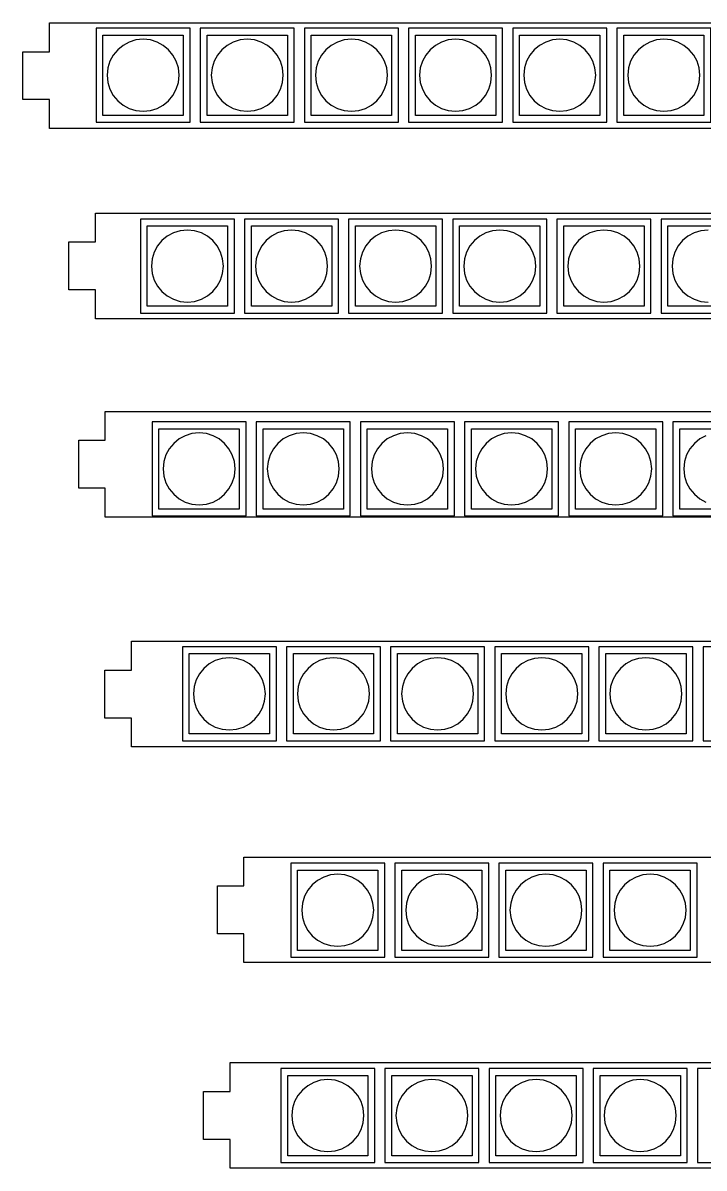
# Model space of a CAD drawing. Extents: x -1323 to 1705, y -706 to 926.
# Drawn here: x 838.5 to 937.9, y -701 to -533.9 of the extents above; entities that cross this region are included whole.
import ezdxf

# ---------------------------------------------------------------- set-up
doc = ezdxf.new("R2010")
doc.units = 0
doc.layers.add('CAMADA_1', color=7, linetype='CONTINUOUS')

msp = doc.modelspace()

# ---------------------------------------------------------------- linework, layer by layer
at = {"layer": 'CAMADA_1'}
for points in [[(1014.8781, -545.0833), (1017.3382, -545.0833), (1017.3382, -549.2802), (842.3382, -549.2802), (842.3382, -545.0833), (838.4666, -545.0833), (838.4666, -538.0833), (842.3382, -538.0833), (842.3382, -533.8864), (1017.3382, -533.8864), (1017.3382, -538.0833), (1014.8781, -538.0833), (1014.8781, -534.6605), (1001.1581, -534.6605), (1001.1581, -548.3805), (1014.8781, -548.3805), (1014.8781, -545.0833)], [(849.1581, -548.3805), (862.8781, -548.3805), (862.8781, -534.6605), (849.1581, -534.6605), (849.1581, -548.3805)], [(861.8781, -535.6605), (861.8781, -547.3805), (850.1581, -547.3805), (850.1581, -535.6605), (861.8781, -535.6605)], [(861.2733, -541.5205), (861.1665, -540.4614), (860.8603, -539.475), (860.3758, -538.5823), (859.7341, -537.8046), (858.9563, -537.1629), (858.0637, -536.6784), (857.0772, -536.3722), (856.0181, -536.2654), (854.959, -536.3722), (853.9726, -536.6784), (853.0799, -537.1629), (852.3022, -537.8046), (851.6605, -538.5823), (851.176, -539.4749), (850.8698, -540.4614), (850.763, -541.5205), (850.8698, -542.5796), (851.176, -543.566), (851.6605, -544.4587), (852.3022, -545.2364), (853.0799, -545.8781), (853.9726, -546.3626), (854.959, -546.6688), (856.0181, -546.7756), (857.0772, -546.6688), (858.0636, -546.3626), (858.9563, -545.8781), (859.734, -545.2364), (860.3757, -544.4587), (860.8603, -543.566), (861.1665, -542.5796), (861.2733, -541.5205)], [(864.3581, -548.3805), (878.0781, -548.3805), (878.0781, -534.6605), (864.3581, -534.6605), (864.3581, -548.3805)], [(877.0781, -535.6605), (877.0781, -547.3805), (865.3581, -547.3805), (865.3581, -535.6605), (877.0781, -535.6605)], [(876.4733, -541.5205), (876.3665, -540.4614), (876.0603, -539.475), (875.5758, -538.5823), (874.9341, -537.8046), (874.1563, -537.1629), (873.2637, -536.6784), (872.2772, -536.3722), (871.2181, -536.2654), (870.159, -536.3722), (869.1726, -536.6784), (868.2799, -537.1629), (867.5022, -537.8046), (866.8605, -538.5823), (866.376, -539.4749), (866.0698, -540.4614), (865.963, -541.5205), (866.0698, -542.5796), (866.376, -543.566), (866.8605, -544.4587), (867.5022, -545.2364), (868.2799, -545.8781), (869.1726, -546.3626), (870.159, -546.6688), (871.2181, -546.7756), (872.2772, -546.6688), (873.2636, -546.3626), (874.1563, -545.8781), (874.934, -545.2364), (875.5757, -544.4587), (876.0603, -543.566), (876.3665, -542.5796), (876.4733, -541.5205)], [(879.5581, -548.3805), (893.2781, -548.3805), (893.2781, -534.6605), (879.5581, -534.6605), (879.5581, -548.3805)], [(892.2781, -535.6605), (892.2781, -547.3805), (880.5581, -547.3805), (880.5581, -535.6605), (892.2781, -535.6605)], [(891.6733, -541.5205), (891.5665, -540.4614), (891.2603, -539.475), (890.7758, -538.5823), (890.1341, -537.8046), (889.3563, -537.1629), (888.4637, -536.6784), (887.4772, -536.3722), (886.4181, -536.2654), (885.359, -536.3722), (884.3726, -536.6784), (883.4799, -537.1629), (882.7022, -537.8046), (882.0605, -538.5823), (881.576, -539.4749), (881.2698, -540.4614), (881.163, -541.5205), (881.2698, -542.5796), (881.576, -543.566), (882.0605, -544.4587), (882.7022, -545.2364), (883.4799, -545.8781), (884.3726, -546.3626), (885.359, -546.6688), (886.4181, -546.7756), (887.4772, -546.6688), (888.4636, -546.3626), (889.3563, -545.8781), (890.134, -545.2364), (890.7757, -544.4587), (891.2603, -543.566), (891.5665, -542.5796), (891.6733, -541.5205)], [(894.7581, -548.3805), (908.4781, -548.3805), (908.4781, -534.6605), (894.7581, -534.6605), (894.7581, -548.3805)], [(907.4781, -535.6605), (907.4781, -547.3805), (895.7581, -547.3805), (895.7581, -535.6605), (907.4781, -535.6605)], [(906.8733, -541.5205), (906.7665, -540.4614), (906.4603, -539.475), (905.9758, -538.5823), (905.3341, -537.8046), (904.5563, -537.1629), (903.6637, -536.6784), (902.6772, -536.3722), (901.6181, -536.2654), (900.559, -536.3722), (899.5726, -536.6784), (898.6799, -537.1629), (897.9022, -537.8046), (897.2605, -538.5823), (896.776, -539.4749), (896.4698, -540.4614), (896.363, -541.5205), (896.4698, -542.5796), (896.776, -543.566), (897.2605, -544.4587), (897.9022, -545.2364), (898.6799, -545.8781), (899.5726, -546.3626), (900.559, -546.6688), (901.6181, -546.7756), (902.6772, -546.6688), (903.6636, -546.3626), (904.5563, -545.8781), (905.334, -545.2364), (905.9757, -544.4587), (906.4603, -543.566), (906.7665, -542.5796), (906.8733, -541.5205)], [(909.9581, -548.3805), (923.6781, -548.3805), (923.6781, -534.6605), (909.9581, -534.6605), (909.9581, -548.3805)], [(922.6781, -535.6605), (922.6781, -547.3805), (910.9581, -547.3805), (910.9581, -535.6605), (922.6781, -535.6605)], [(922.0733, -541.5205), (921.9665, -540.4614), (921.6603, -539.475), (921.1758, -538.5823), (920.5341, -537.8046), (919.7563, -537.1629), (918.8637, -536.6784), (917.8772, -536.3722), (916.8181, -536.2654), (915.759, -536.3722), (914.7726, -536.6784), (913.8799, -537.1629), (913.1022, -537.8046), (912.4605, -538.5823), (911.976, -539.4749), (911.6698, -540.4614), (911.563, -541.5205), (911.6698, -542.5796), (911.976, -543.566), (912.4605, -544.4587), (913.1022, -545.2364), (913.8799, -545.8781), (914.7726, -546.3626), (915.759, -546.6688), (916.8181, -546.7756), (917.8772, -546.6688), (918.8636, -546.3626), (919.7563, -545.8781), (920.534, -545.2364), (921.1757, -544.4587), (921.6603, -543.566), (921.9665, -542.5796), (922.0733, -541.5205)], [(925.1581, -548.3805), (938.8781, -548.3805), (938.8781, -534.6605), (925.1581, -534.6605), (925.1581, -548.3805)], [(937.8781, -535.6605), (937.8781, -547.3805), (926.1581, -547.3805), (926.1581, -535.6605), (937.8781, -535.6605)], [(937.2733, -541.5205), (937.1665, -540.4614), (936.8603, -539.475), (936.3758, -538.5823), (935.7341, -537.8046), (934.9563, -537.1629), (934.0637, -536.6784), (933.0772, -536.3722), (932.0181, -536.2654), (930.959, -536.3722), (929.9726, -536.6784), (929.0799, -537.1629), (928.3022, -537.8046), (927.6605, -538.5823), (927.176, -539.4749), (926.8698, -540.4614), (926.763, -541.5205), (926.8698, -542.5796), (927.176, -543.566), (927.6605, -544.4587), (928.3022, -545.2364), (929.0799, -545.8781), (929.9726, -546.3626), (930.959, -546.6688), (932.0181, -546.7756), (933.0772, -546.6688), (934.0636, -546.3626), (934.9563, -545.8781), (935.734, -545.2364), (936.3757, -544.4587), (936.8603, -543.566), (937.1665, -542.5796), (937.2733, -541.5205)], [(1024.0641, -565.8399), (1021.3364, -565.8399), (1021.3364, -562.5057), (1007.6164, -562.5057), (1007.6164, -576.2257), (1021.3364, -576.2257), (1021.3364, -572.84), (1024.0641, -572.84), (1024.0641, -577.0369), (849.0641, -577.0369), (849.0641, -572.84), (845.1925, -572.84), (845.1925, -565.8399), (849.0641, -565.8399), (849.0641, -561.6431), (1024.0641, -561.6431), (1024.0641, -565.8399)], [(855.6164, -576.2257), (869.3364, -576.2257), (869.3364, -562.5057), (855.6164, -562.5057), (855.6164, -576.2257)], [(870.8164, -576.2257), (884.5364, -576.2257), (884.5364, -562.5057), (870.8164, -562.5057), (870.8164, -576.2257)], [(886.0164, -576.2257), (899.7364, -576.2257), (899.7364, -562.5057), (886.0164, -562.5057), (886.0164, -576.2257)], [(901.2164, -576.2257), (914.9364, -576.2257), (914.9364, -562.5057), (901.2164, -562.5057), (901.2164, -576.2257)], [(916.4164, -576.2257), (930.1364, -576.2257), (930.1364, -562.5057), (916.4164, -562.5057), (916.4164, -576.2257)], [(931.6164, -576.2257), (945.3364, -576.2257), (945.3364, -562.5057), (931.6164, -562.5057), (931.6164, -576.2257)], [(856.6164, -575.2257), (856.6164, -563.5057), (868.3365, -563.5057), (868.3365, -575.2257), (856.6164, -575.2257)], [(867.7316, -569.3657), (867.6248, -568.3066), (867.3186, -567.3202), (866.8341, -566.4275), (866.1924, -565.6498), (865.4146, -565.0081), (864.522, -564.5236), (863.5355, -564.2174), (862.4764, -564.1106), (861.4173, -564.2174), (860.4309, -564.5236), (859.5382, -565.0081), (858.7605, -565.6498), (858.1188, -566.4275), (857.6343, -567.3202), (857.3281, -568.3066), (857.2213, -569.3657), (857.3281, -570.4248), (857.6343, -571.4112), (858.1188, -572.3039), (858.7605, -573.0816), (859.5382, -573.7233), (860.4309, -574.2079), (861.4173, -574.5141), (862.4764, -574.6209), (863.5355, -574.5141), (864.5219, -574.2079), (865.4146, -573.7234), (866.1924, -573.0817), (866.8341, -572.3039), (867.3186, -571.4113), (867.6248, -570.4248), (867.7316, -569.3657)], [(871.8164, -575.2257), (871.8164, -563.5057), (883.5364, -563.5057), (883.5364, -575.2257), (871.8164, -575.2257)], [(882.9316, -569.3657), (882.8248, -568.3066), (882.5186, -567.3202), (882.0341, -566.4275), (881.3924, -565.6498), (880.6146, -565.0081), (879.722, -564.5236), (878.7355, -564.2174), (877.6764, -564.1106), (876.6173, -564.2174), (875.6309, -564.5236), (874.7382, -565.0081), (873.9605, -565.6498), (873.3188, -566.4275), (872.8343, -567.3202), (872.5281, -568.3066), (872.4213, -569.3657), (872.5281, -570.4248), (872.8343, -571.4112), (873.3188, -572.3039), (873.9605, -573.0816), (874.7382, -573.7233), (875.6309, -574.2079), (876.6173, -574.5141), (877.6764, -574.6209), (878.7355, -574.5141), (879.7219, -574.2079), (880.6146, -573.7234), (881.3924, -573.0817), (882.0341, -572.3039), (882.5186, -571.4113), (882.8248, -570.4248), (882.9316, -569.3657)], [(898.7365, -575.2257), (887.0164, -575.2257), (887.0164, -563.5057), (898.7365, -563.5057), (898.7365, -575.2257)], [(898.1316, -569.3657), (898.0248, -568.3066), (897.7186, -567.3202), (897.2341, -566.4275), (896.5924, -565.6498), (895.8146, -565.0081), (894.922, -564.5236), (893.9355, -564.2174), (892.8764, -564.1106), (891.8173, -564.2174), (890.8309, -564.5236), (889.9382, -565.0081), (889.1605, -565.6498), (888.5188, -566.4275), (888.0343, -567.3202), (887.7281, -568.3066), (887.6213, -569.3657), (887.7281, -570.4248), (888.0343, -571.4112), (888.5188, -572.3039), (889.1605, -573.0816), (889.9382, -573.7233), (890.8309, -574.2079), (891.8173, -574.5141), (892.8764, -574.6209), (893.9355, -574.5141), (894.9219, -574.2079), (895.8146, -573.7234), (896.5924, -573.0817), (897.2341, -572.3039), (897.7186, -571.4113), (898.0248, -570.4248), (898.1316, -569.3657)], [(902.2164, -575.2257), (902.2164, -563.5057), (913.9365, -563.5057), (913.9365, -575.2257), (902.2164, -575.2257)], [(913.3316, -569.3657), (913.2248, -568.3066), (912.9186, -567.3202), (912.4341, -566.4275), (911.7924, -565.6498), (911.0146, -565.0081), (910.122, -564.5236), (909.1355, -564.2174), (908.0764, -564.1106), (907.0173, -564.2174), (906.0309, -564.5236), (905.1382, -565.0081), (904.3605, -565.6498), (903.7188, -566.4275), (903.2343, -567.3202), (902.9281, -568.3066), (902.8213, -569.3657), (902.9281, -570.4248), (903.2343, -571.4112), (903.7188, -572.3039), (904.3605, -573.0816), (905.1382, -573.7233), (906.0309, -574.2079), (907.0173, -574.5141), (908.0764, -574.6209), (909.1355, -574.5141), (910.1219, -574.2079), (911.0146, -573.7234), (911.7924, -573.0817), (912.4341, -572.3039), (912.9186, -571.4113), (913.2248, -570.4248), (913.3316, -569.3657)], [(929.1365, -575.2257), (917.4164, -575.2257), (917.4164, -563.5057), (929.1365, -563.5057), (929.1365, -575.2257)], [(928.5316, -569.3657), (928.4248, -568.3066), (928.1186, -567.3202), (927.6341, -566.4275), (926.9924, -565.6498), (926.2146, -565.0081), (925.322, -564.5236), (924.3355, -564.2174), (923.2764, -564.1106), (922.2173, -564.2174), (921.2309, -564.5236), (920.3382, -565.0081), (919.5605, -565.6498), (918.9188, -566.4275), (918.4343, -567.3202), (918.1281, -568.3066), (918.0213, -569.3657), (918.1281, -570.4248), (918.4343, -571.4112), (918.9188, -572.3039), (919.5605, -573.0816), (920.3382, -573.7233), (921.2309, -574.2079), (922.2173, -574.5141), (923.2764, -574.6209), (924.3355, -574.5141), (925.3219, -574.2079), (926.2146, -573.7234), (926.9924, -573.0817), (927.6341, -572.3039), (928.1186, -571.4113), (928.4248, -570.4248), (928.5316, -569.3657)], [(944.3364, -575.2257), (932.6164, -575.2257), (932.6164, -563.5057), (944.3364, -563.5057), (944.3364, -575.2257)], [(1025.4851, -594.7747), (1023.0516, -594.7747), (1023.0516, -592.0872), (1009.3316, -592.0872), (1009.3316, -605.8072), (1023.0516, -605.8072), (1023.0516, -601.7748), (1025.4851, -601.7748), (1025.4851, -605.9716), (850.4851, -605.9716), (850.4851, -601.7748), (846.6136, -601.7748), (846.6136, -594.7747), (850.4851, -594.7747), (850.4851, -590.5778), (1025.4851, -590.5778), (1025.4851, -594.7747)], [(857.3316, -605.8072), (871.0516, -605.8072), (871.0516, -592.0872), (857.3316, -592.0872), (857.3316, -605.8072)], [(870.0516, -604.8072), (858.3316, -604.8072), (858.3316, -593.0872), (870.0516, -593.0872), (870.0516, -604.8072)], [(872.5316, -605.8072), (886.2516, -605.8072), (886.2516, -592.0872), (872.5316, -592.0872), (872.5316, -605.8072)], [(885.2516, -604.8072), (873.5316, -604.8072), (873.5316, -593.0872), (885.2516, -593.0872), (885.2516, -604.8072)], [(887.7316, -605.8072), (901.4516, -605.8072), (901.4516, -592.0872), (887.7316, -592.0872), (887.7316, -605.8072)], [(900.4516, -604.8072), (888.7316, -604.8072), (888.7316, -593.0872), (900.4516, -593.0872), (900.4516, -604.8072)], [(902.9316, -605.8072), (916.6516, -605.8072), (916.6516, -592.0872), (902.9316, -592.0872), (902.9316, -605.8072)], [(903.9316, -604.8072), (903.9316, -593.0872), (915.6516, -593.0872), (915.6516, -604.8072), (903.9316, -604.8072)], [(918.1316, -605.8072), (931.8516, -605.8072), (931.8516, -592.0872), (918.1316, -592.0872), (918.1316, -605.8072)], [(919.1316, -604.8072), (919.1316, -593.0872), (930.8516, -593.0872), (930.8516, -604.8072), (919.1316, -604.8072)], [(933.3316, -605.8072), (947.0516, -605.8072), (947.0516, -592.0872), (933.3316, -592.0872), (933.3316, -605.8072)], [(934.3316, -604.8072), (934.3316, -593.0872), (946.0516, -593.0872), (946.0516, -604.8072), (934.3316, -604.8072)], [(869.4467, -598.9472), (869.3399, -597.8881), (869.0337, -596.9017), (868.5492, -596.009), (867.9075, -595.2312), (867.1298, -594.5895), (866.2371, -594.105), (865.2507, -593.7988), (864.1916, -593.692), (863.1325, -593.7988), (862.1461, -594.105), (861.2534, -594.5895), (860.4756, -595.2312), (859.8339, -596.009), (859.3494, -596.9016), (859.0432, -597.8881), (858.9364, -598.9472), (859.0432, -600.0063), (859.3494, -600.9927), (859.8339, -601.8854), (860.4756, -602.6631), (861.2534, -603.3048), (862.146, -603.7893), (863.1325, -604.0955), (864.1916, -604.2023), (865.2507, -604.0955), (866.2371, -603.7893), (867.1298, -603.3048), (867.9075, -602.6631), (868.5492, -601.8854), (869.0337, -600.9927), (869.3399, -600.0063), (869.4467, -598.9472)], [(884.6467, -598.9472), (884.5399, -597.8881), (884.2337, -596.9017), (883.7492, -596.009), (883.1075, -595.2312), (882.3298, -594.5895), (881.4371, -594.105), (880.4507, -593.7988), (879.3916, -593.692), (878.3325, -593.7988), (877.3461, -594.105), (876.4534, -594.5895), (875.6756, -595.2312), (875.0339, -596.009), (874.5494, -596.9016), (874.2432, -597.8881), (874.1364, -598.9472), (874.2432, -600.0063), (874.5494, -600.9927), (875.0339, -601.8854), (875.6756, -602.6631), (876.4534, -603.3048), (877.346, -603.7893), (878.3325, -604.0955), (879.3916, -604.2023), (880.4507, -604.0955), (881.4371, -603.7893), (882.3298, -603.3048), (883.1075, -602.6631), (883.7492, -601.8854), (884.2337, -600.9927), (884.5399, -600.0063), (884.6467, -598.9472)], [(899.8467, -598.9472), (899.7399, -597.8881), (899.4337, -596.9017), (898.9492, -596.009), (898.3075, -595.2312), (897.5298, -594.5895), (896.6371, -594.105), (895.6507, -593.7988), (894.5916, -593.692), (893.5325, -593.7988), (892.5461, -594.105), (891.6534, -594.5895), (890.8756, -595.2312), (890.2339, -596.009), (889.7494, -596.9016), (889.4432, -597.8881), (889.3364, -598.9472), (889.4432, -600.0063), (889.7494, -600.9927), (890.2339, -601.8854), (890.8756, -602.6631), (891.6534, -603.3048), (892.546, -603.7893), (893.5325, -604.0955), (894.5916, -604.2023), (895.6507, -604.0955), (896.6371, -603.7893), (897.5298, -603.3048), (898.3075, -602.6631), (898.9492, -601.8854), (899.4337, -600.9927), (899.7399, -600.0063), (899.8467, -598.9472)], [(915.0467, -598.9472), (914.9399, -597.8881), (914.6337, -596.9017), (914.1492, -596.009), (913.5075, -595.2312), (912.7298, -594.5895), (911.8371, -594.105), (910.8507, -593.7988), (909.7916, -593.692), (908.7325, -593.7988), (907.7461, -594.105), (906.8534, -594.5895), (906.0756, -595.2312), (905.4339, -596.009), (904.9494, -596.9016), (904.6432, -597.8881), (904.5364, -598.9472), (904.6432, -600.0063), (904.9494, -600.9927), (905.4339, -601.8854), (906.0756, -602.6631), (906.8534, -603.3048), (907.746, -603.7893), (908.7325, -604.0955), (909.7916, -604.2023), (910.8507, -604.0955), (911.8371, -603.7893), (912.7298, -603.3048), (913.5075, -602.6631), (914.1492, -601.8854), (914.6337, -600.9927), (914.9399, -600.0063), (915.0467, -598.9472)], [(930.2467, -598.9472), (930.1399, -597.8881), (929.8337, -596.9017), (929.3492, -596.009), (928.7075, -595.2312), (927.9298, -594.5895), (927.0371, -594.105), (926.0507, -593.7988), (924.9916, -593.692), (923.9325, -593.7988), (922.9461, -594.105), (922.0534, -594.5895), (921.2756, -595.2312), (920.6339, -596.009), (920.1494, -596.9016), (919.8432, -597.8881), (919.7364, -598.9472), (919.8432, -600.0063), (920.1494, -600.9927), (920.6339, -601.8854), (921.2756, -602.6631), (922.0534, -603.3048), (922.946, -603.7893), (923.9325, -604.0955), (924.9916, -604.2023), (926.0507, -604.0955), (927.0371, -603.7893), (927.9298, -603.3048), (928.7075, -602.6631), (929.3492, -601.8854), (929.8337, -600.9927), (930.1399, -600.0063), (930.2467, -598.9472)], [(1027.4607, -635.2961), (1029.3219, -635.2961), (1029.3219, -639.498), (854.3219, -639.498), (854.3219, -635.2961), (850.4503, -635.2961), (850.4503, -628.2961), (854.3219, -628.2961), (854.3219, -624.1042), (1029.3219, -624.1042), (1029.3219, -628.2961), (1027.4607, -628.2961), (1027.4607, -624.9077), (1013.7407, -624.9077), (1013.7407, -638.6277), (1027.4607, -638.6277), (1027.4607, -635.2961)], [(861.7407, -638.6277), (875.4607, -638.6277), (875.4607, -624.9077), (861.7407, -624.9077), (861.7407, -638.6277)], [(862.7407, -625.9077), (874.4607, -625.9077), (874.4607, -637.6277), (862.7407, -637.6277), (862.7407, -625.9077)], [(873.8558, -631.7677), (873.749, -630.7086), (873.4428, -629.7222), (872.9583, -628.8295), (872.3166, -628.0518), (871.5389, -627.4101), (870.6462, -626.9256), (869.6598, -626.6194), (868.6007, -626.5126), (867.5416, -626.6194), (866.5552, -626.9256), (865.6625, -627.4101), (864.8848, -628.0518), (864.2431, -628.8295), (863.7585, -629.7222), (863.4523, -630.7086), (863.3455, -631.7677), (863.4523, -632.8268), (863.7585, -633.8132), (864.243, -634.7059), (864.8847, -635.4836), (865.6625, -636.1253), (866.5551, -636.6098), (867.5416, -636.916), (868.6007, -637.0228), (869.6598, -636.916), (870.6462, -636.6098), (871.5389, -636.1253), (872.3166, -635.4837), (872.9583, -634.7059), (873.4428, -633.8133), (873.749, -632.8268), (873.8558, -631.7677)], [(876.9407, -638.6277), (890.6607, -638.6277), (890.6607, -624.9077), (876.9407, -624.9077), (876.9407, -638.6277)], [(889.6607, -625.9077), (889.6607, -637.6277), (877.9407, -637.6277), (877.9407, -625.9077), (889.6607, -625.9077)], [(889.0558, -631.7677), (888.949, -630.7086), (888.6428, -629.7222), (888.1583, -628.8295), (887.5166, -628.0518), (886.7389, -627.4101), (885.8462, -626.9256), (884.8598, -626.6194), (883.8007, -626.5126), (882.7416, -626.6194), (881.7552, -626.9256), (880.8625, -627.4101), (880.0848, -628.0518), (879.4431, -628.8295), (878.9585, -629.7222), (878.6523, -630.7086), (878.5455, -631.7677), (878.6523, -632.8268), (878.9585, -633.8132), (879.443, -634.7059), (880.0847, -635.4836), (880.8625, -636.1253), (881.7551, -636.6098), (882.7416, -636.916), (883.8007, -637.0228), (884.8598, -636.916), (885.8462, -636.6098), (886.7389, -636.1253), (887.5166, -635.4837), (888.1583, -634.7059), (888.6428, -633.8133), (888.949, -632.8268), (889.0558, -631.7677)], [(892.1407, -638.6277), (905.8607, -638.6277), (905.8607, -624.9077), (892.1407, -624.9077), (892.1407, -638.6277)], [(904.8607, -625.9077), (904.8607, -637.6277), (893.1407, -637.6277), (893.1407, -625.9077), (904.8607, -625.9077)], [(904.2558, -631.7677), (904.149, -630.7086), (903.8428, -629.7222), (903.3583, -628.8295), (902.7166, -628.0518), (901.9389, -627.4101), (901.0462, -626.9256), (900.0598, -626.6194), (899.0007, -626.5126), (897.9416, -626.6194), (896.9552, -626.9256), (896.0625, -627.4101), (895.2848, -628.0518), (894.6431, -628.8295), (894.1585, -629.7222), (893.8523, -630.7086), (893.7455, -631.7677), (893.8523, -632.8268), (894.1585, -633.8132), (894.643, -634.7059), (895.2847, -635.4836), (896.0625, -636.1253), (896.9551, -636.6098), (897.9416, -636.916), (899.0007, -637.0228), (900.0598, -636.916), (901.0462, -636.6098), (901.9389, -636.1253), (902.7166, -635.4837), (903.3583, -634.7059), (903.8428, -633.8133), (904.149, -632.8268), (904.2558, -631.7677)], [(907.3407, -638.6277), (921.0607, -638.6277), (921.0607, -624.9077), (907.3407, -624.9077), (907.3407, -638.6277)], [(920.0607, -625.9077), (920.0607, -637.6277), (908.3407, -637.6277), (908.3407, -625.9077), (920.0607, -625.9077)], [(919.4558, -631.7677), (919.349, -630.7086), (919.0428, -629.7222), (918.5583, -628.8295), (917.9166, -628.0518), (917.1389, -627.4101), (916.2462, -626.9256), (915.2598, -626.6194), (914.2007, -626.5126), (913.1416, -626.6194), (912.1552, -626.9256), (911.2625, -627.4101), (910.4848, -628.0518), (909.8431, -628.8295), (909.3585, -629.7222), (909.0523, -630.7086), (908.9455, -631.7677), (909.0523, -632.8268), (909.3585, -633.8132), (909.843, -634.7059), (910.4847, -635.4836), (911.2625, -636.1253), (912.1551, -636.6098), (913.1416, -636.916), (914.2007, -637.0228), (915.2598, -636.916), (916.2462, -636.6098), (917.1389, -636.1253), (917.9166, -635.4837), (918.5583, -634.7059), (919.0428, -633.8133), (919.349, -632.8268), (919.4558, -631.7677)], [(922.5407, -638.6277), (936.2607, -638.6277), (936.2607, -624.9077), (922.5407, -624.9077), (922.5407, -638.6277)], [(935.2607, -625.9077), (935.2607, -637.6277), (923.5407, -637.6277), (923.5407, -625.9077), (935.2607, -625.9077)], [(934.6558, -631.7677), (934.549, -630.7086), (934.2428, -629.7222), (933.7583, -628.8295), (933.1166, -628.0518), (932.3389, -627.4101), (931.4462, -626.9256), (930.4598, -626.6194), (929.4007, -626.5126), (928.3416, -626.6194), (927.3552, -626.9256), (926.4625, -627.4101), (925.6848, -628.0518), (925.0431, -628.8295), (924.5585, -629.7222), (924.2523, -630.7086), (924.1455, -631.7677), (924.2523, -632.8268), (924.5585, -633.8132), (925.043, -634.7059), (925.6847, -635.4836), (926.4625, -636.1253), (927.3551, -636.6098), (928.3416, -636.916), (929.4007, -637.0228), (930.4598, -636.916), (931.4462, -636.6098), (932.3389, -636.1253), (933.1166, -635.4837), (933.7583, -634.7059), (934.2428, -633.8133), (934.549, -632.8268), (934.6558, -631.7677)], [(937.7407, -638.6277), (951.4607, -638.6277), (951.4607, -624.9077), (937.7407, -624.9077), (937.7407, -638.6277)], [(1045.7345, -659.7816), (1043.2744, -659.7816), (1043.2744, -656.4844), (1029.5544, -656.4844), (1029.5544, -670.2043), (1043.2744, -670.2043), (1043.2744, -666.7815), (1045.7345, -666.7815), (1045.7345, -670.9785), (870.7345, -670.9785), (870.7345, -666.7815), (866.8629, -666.7815), (866.8629, -659.7816), (870.7345, -659.7816), (870.7345, -655.5846), (1045.7345, -655.5846), (1045.7345, -659.7816)], [(891.2744, -656.4844), (877.5544, -656.4844), (877.5544, -670.2043), (891.2744, -670.2043), (891.2744, -656.4844)], [(906.4744, -656.4844), (892.7544, -656.4844), (892.7544, -670.2043), (906.4744, -670.2043), (906.4744, -656.4844)], [(921.6744, -656.4844), (907.9544, -656.4844), (907.9544, -670.2043), (921.6744, -670.2043), (921.6744, -656.4844)], [(936.8744, -656.4844), (923.1544, -656.4844), (923.1544, -670.2043), (936.8744, -670.2043), (936.8744, -656.4844)], [(890.2744, -657.4844), (890.2744, -669.2044), (878.5544, -669.2044), (878.5544, -657.4844), (890.2744, -657.4844)], [(889.6695, -663.3444), (889.5627, -662.2853), (889.2565, -661.2988), (888.772, -660.4062), (888.1303, -659.6284), (887.3526, -658.9867), (886.4599, -658.5022), (885.4735, -658.196), (884.4144, -658.0892), (883.3553, -658.196), (882.3689, -658.5022), (881.4762, -658.9867), (880.6985, -659.6284), (880.0568, -660.4061), (879.5722, -661.2988), (879.266, -662.2852), (879.1592, -663.3443), (879.266, -664.4034), (879.5722, -665.3899), (880.0567, -666.2825), (880.6984, -667.0603), (881.4762, -667.702), (882.3688, -668.1865), (883.3553, -668.4927), (884.4144, -668.5995), (885.4735, -668.4927), (886.4599, -668.1865), (887.3526, -667.702), (888.1303, -667.0603), (888.772, -666.2826), (889.2565, -665.3899), (889.5627, -664.4035), (889.6695, -663.3444)], [(905.4744, -657.4844), (905.4744, -669.2044), (893.7544, -669.2044), (893.7544, -657.4844), (905.4744, -657.4844)], [(904.8695, -663.3444), (904.7627, -662.2853), (904.4565, -661.2988), (903.972, -660.4062), (903.3303, -659.6284), (902.5526, -658.9867), (901.6599, -658.5022), (900.6735, -658.196), (899.6144, -658.0892), (898.5553, -658.196), (897.5689, -658.5022), (896.6762, -658.9867), (895.8985, -659.6284), (895.2568, -660.4061), (894.7722, -661.2988), (894.466, -662.2852), (894.3592, -663.3443), (894.466, -664.4034), (894.7722, -665.3899), (895.2567, -666.2825), (895.8984, -667.0603), (896.6762, -667.702), (897.5688, -668.1865), (898.5553, -668.4927), (899.6144, -668.5995), (900.6735, -668.4927), (901.6599, -668.1865), (902.5526, -667.702), (903.3303, -667.0603), (903.972, -666.2826), (904.4565, -665.3899), (904.7627, -664.4035), (904.8695, -663.3444)], [(920.6744, -657.4844), (920.6744, -669.2044), (908.9544, -669.2044), (908.9544, -657.4844), (920.6744, -657.4844)], [(920.0695, -663.3444), (919.9627, -662.2853), (919.6565, -661.2988), (919.172, -660.4062), (918.5303, -659.6284), (917.7526, -658.9867), (916.8599, -658.5022), (915.8735, -658.196), (914.8144, -658.0892), (913.7553, -658.196), (912.7689, -658.5022), (911.8762, -658.9867), (911.0985, -659.6284), (910.4568, -660.4061), (909.9722, -661.2988), (909.666, -662.2852), (909.5592, -663.3443), (909.666, -664.4034), (909.9722, -665.3899), (910.4567, -666.2825), (911.0984, -667.0603), (911.8762, -667.702), (912.7688, -668.1865), (913.7553, -668.4927), (914.8144, -668.5995), (915.8735, -668.4927), (916.8599, -668.1865), (917.7526, -667.702), (918.5303, -667.0603), (919.172, -666.2826), (919.6565, -665.3899), (919.9627, -664.4035), (920.0695, -663.3444)], [(935.8744, -657.4844), (935.8744, -669.2044), (924.1544, -669.2044), (924.1544, -657.4844), (935.8744, -657.4844)], [(935.2695, -663.3444), (935.1627, -662.2853), (934.8565, -661.2988), (934.372, -660.4062), (933.7303, -659.6284), (932.9526, -658.9867), (932.0599, -658.5022), (931.0735, -658.196), (930.0144, -658.0892), (928.9553, -658.196), (927.9689, -658.5022), (927.0762, -658.9867), (926.2985, -659.6284), (925.6568, -660.4061), (925.1722, -661.2988), (924.866, -662.2852), (924.7592, -663.3443), (924.866, -664.4034), (925.1722, -665.3899), (925.6567, -666.2825), (926.2984, -667.0603), (927.0762, -667.702), (927.9688, -668.1865), (928.9553, -668.4927), (930.0144, -668.5995), (931.0735, -668.4927), (932.0599, -668.1865), (932.9526, -667.702), (933.7303, -667.0603), (934.372, -666.2826), (934.8565, -665.3899), (935.1627, -664.4035), (935.2695, -663.3444)], [(1043.6977, -689.7678), (1041.8365, -689.7678), (1041.8365, -686.4362), (1028.1165, -686.4362), (1028.1165, -700.1562), (1041.8365, -700.1562), (1041.8365, -696.7678), (1043.6977, -696.7678), (1043.6977, -700.9597), (868.6977, -700.9597), (868.6977, -696.7678), (864.8262, -696.7678), (864.8262, -689.7678), (868.6977, -689.7678), (868.6977, -685.5659), (1043.6977, -685.5659), (1043.6977, -689.7678)], [(889.8365, -686.4362), (876.1165, -686.4362), (876.1165, -700.1562), (889.8365, -700.1562), (889.8365, -686.4362)], [(905.0365, -686.4362), (891.3165, -686.4362), (891.3165, -700.1562), (905.0365, -700.1562), (905.0365, -686.4362)], [(920.2365, -686.4362), (906.5165, -686.4362), (906.5165, -700.1562), (920.2365, -700.1562), (920.2365, -686.4362)], [(935.4365, -686.4362), (921.7165, -686.4362), (921.7165, -700.1562), (935.4365, -700.1562), (935.4365, -686.4362)], [(950.6365, -686.4362), (936.9165, -686.4362), (936.9165, -700.1562), (950.6365, -700.1562), (950.6365, -686.4362)], [(877.1165, -687.4362), (888.8365, -687.4362), (888.8365, -699.1562), (877.1165, -699.1562), (877.1165, -687.4362)], [(888.2317, -693.2962), (888.1249, -692.2371), (887.8187, -691.2507), (887.3342, -690.358), (886.6925, -689.5803), (885.9147, -688.9386), (885.0221, -688.4541), (884.0356, -688.1479), (882.9765, -688.0411), (881.9174, -688.1479), (880.931, -688.4541), (880.0383, -688.9386), (879.2606, -689.5803), (878.6189, -690.358), (878.1344, -691.2507), (877.8282, -692.2371), (877.7214, -693.2962), (877.8282, -694.3553), (878.1344, -695.3417), (878.6189, -696.2344), (879.2606, -697.0122), (880.0383, -697.6539), (880.931, -698.1384), (881.9174, -698.4446), (882.9765, -698.5514), (884.0356, -698.4446), (885.022, -698.1384), (885.9147, -697.6539), (886.6924, -697.0122), (887.3341, -696.2345), (887.8187, -695.3418), (888.1249, -694.3554), (888.2317, -693.2963)], [(904.0365, -687.4362), (904.0365, -699.1562), (892.3165, -699.1562), (892.3165, -687.4362), (904.0365, -687.4362)], [(903.4317, -693.2962), (903.3249, -692.2371), (903.0187, -691.2507), (902.5342, -690.358), (901.8925, -689.5803), (901.1147, -688.9386), (900.2221, -688.4541), (899.2356, -688.1479), (898.1765, -688.0411), (897.1174, -688.1479), (896.131, -688.4541), (895.2383, -688.9386), (894.4606, -689.5803), (893.8189, -690.358), (893.3344, -691.2507), (893.0282, -692.2371), (892.9214, -693.2962), (893.0282, -694.3553), (893.3344, -695.3417), (893.8189, -696.2344), (894.4606, -697.0122), (895.2383, -697.6539), (896.131, -698.1384), (897.1174, -698.4446), (898.1765, -698.5514), (899.2356, -698.4446), (900.222, -698.1384), (901.1147, -697.6539), (901.8924, -697.0122), (902.5341, -696.2345), (903.0187, -695.3418), (903.3249, -694.3554), (903.4317, -693.2963)], [(907.5165, -687.4362), (919.2365, -687.4362), (919.2365, -699.1562), (907.5165, -699.1562), (907.5165, -687.4362)], [(918.6317, -693.2962), (918.5249, -692.2371), (918.2187, -691.2507), (917.7342, -690.358), (917.0925, -689.5803), (916.3147, -688.9386), (915.4221, -688.4541), (914.4356, -688.1479), (913.3765, -688.0411), (912.3174, -688.1479), (911.331, -688.4541), (910.4383, -688.9386), (909.6606, -689.5803), (909.0189, -690.358), (908.5344, -691.2507), (908.2282, -692.2371), (908.1214, -693.2962), (908.2282, -694.3553), (908.5344, -695.3417), (909.0189, -696.2344), (909.6606, -697.0122), (910.4383, -697.6539), (911.331, -698.1384), (912.3174, -698.4446), (913.3765, -698.5514), (914.4356, -698.4446), (915.422, -698.1384), (916.3147, -697.6539), (917.0924, -697.0122), (917.7341, -696.2345), (918.2187, -695.3418), (918.5249, -694.3554), (918.6317, -693.2963)], [(922.7165, -687.4362), (934.4365, -687.4362), (934.4365, -699.1562), (922.7165, -699.1562), (922.7165, -687.4362)], [(933.8317, -693.2962), (933.7249, -692.2371), (933.4187, -691.2507), (932.9342, -690.358), (932.2925, -689.5803), (931.5147, -688.9386), (930.6221, -688.4541), (929.6356, -688.1479), (928.5765, -688.0411), (927.5174, -688.1479), (926.531, -688.4541), (925.6383, -688.9386), (924.8606, -689.5803), (924.2189, -690.358), (923.7344, -691.2507), (923.4282, -692.2371), (923.3214, -693.2962), (923.4282, -694.3553), (923.7344, -695.3417), (924.2189, -696.2344), (924.8606, -697.0122), (925.6383, -697.6539), (926.531, -698.1384), (927.5174, -698.4446), (928.5765, -698.5514), (929.6356, -698.4446), (930.622, -698.1384), (931.5147, -697.6539), (932.2924, -697.0122), (932.9341, -696.2345), (933.4187, -695.3418), (933.7249, -694.3554), (933.8317, -693.2963)]]:
    msp.add_lwpolyline(points, close=True, dxfattribs=at)
for points in [[(938.4764, -564.1106), (937.4173, -564.2174), (936.4309, -564.5236), (935.5382, -565.0081), (934.7605, -565.6498), (934.1188, -566.4275), (933.6343, -567.3202), (933.3281, -568.3066), (933.2213, -569.3657), (933.3281, -570.4248), (933.6343, -571.4112), (934.1188, -572.3039), (934.7605, -573.0816), (935.5382, -573.7233), (936.4309, -574.2079), (937.4173, -574.5141), (938.4764, -574.6209)], [(938.1461, -594.105), (937.2534, -594.5895), (936.4756, -595.2312), (935.8339, -596.009), (935.3494, -596.9016), (935.0432, -597.8881), (934.9364, -598.9472), (935.0432, -600.0063), (935.3494, -600.9927), (935.8339, -601.8854), (936.4756, -602.6631), (937.2534, -603.3048), (938.146, -603.7893)]]:
    msp.add_lwpolyline(points, dxfattribs=at)

doc.saveas('drawing.dxf')
